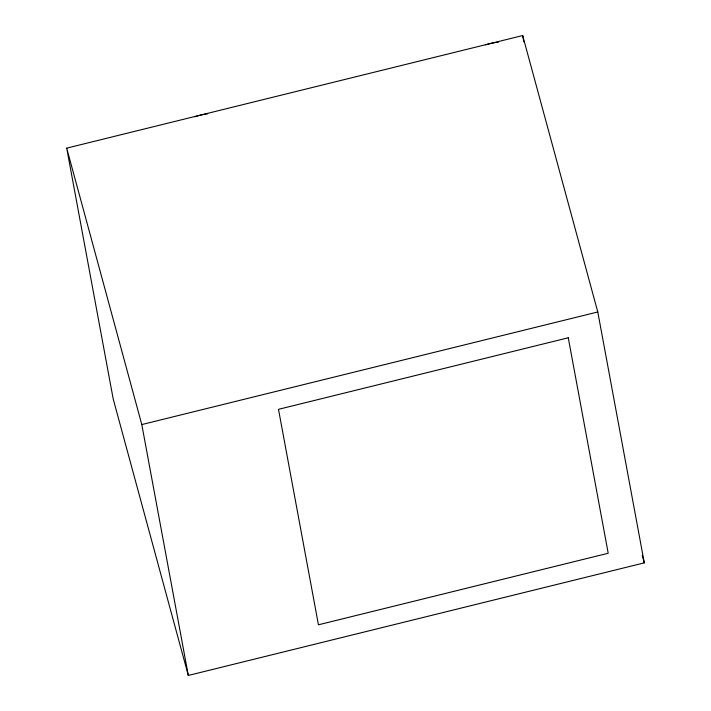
<?xml version="1.0" encoding="UTF-8"?>
<svg xmlns="http://www.w3.org/2000/svg" width="711" height="711" viewBox="0 0 711 711"><rect width="100%" height="100%" fill="white"/><g stroke="black" fill="none" stroke-linecap="round" stroke-linejoin="round"><path stroke-width="1.07" d="M66.701 148.146L522.683 35.55L597.782 311.969L644.299 562.854L188.317 675.45L113.218 399.031L66.701 148.146L141.8 424.565L188.317 675.45M141.8 424.565L597.782 311.969M642.255 555.353L644.299 562.854M522.683 35.55L523.838 41.798M485.622 44.855A33.817 17.971 -15.2 0 1 498.482 42.153M194.805 116.764A33.817 17.971 -15.2 0 1 207.648 113.831M568.267 337.778L278.49 409.332L318.439 624.8L608.207 553.247L568.267 337.778"/></g></svg>
